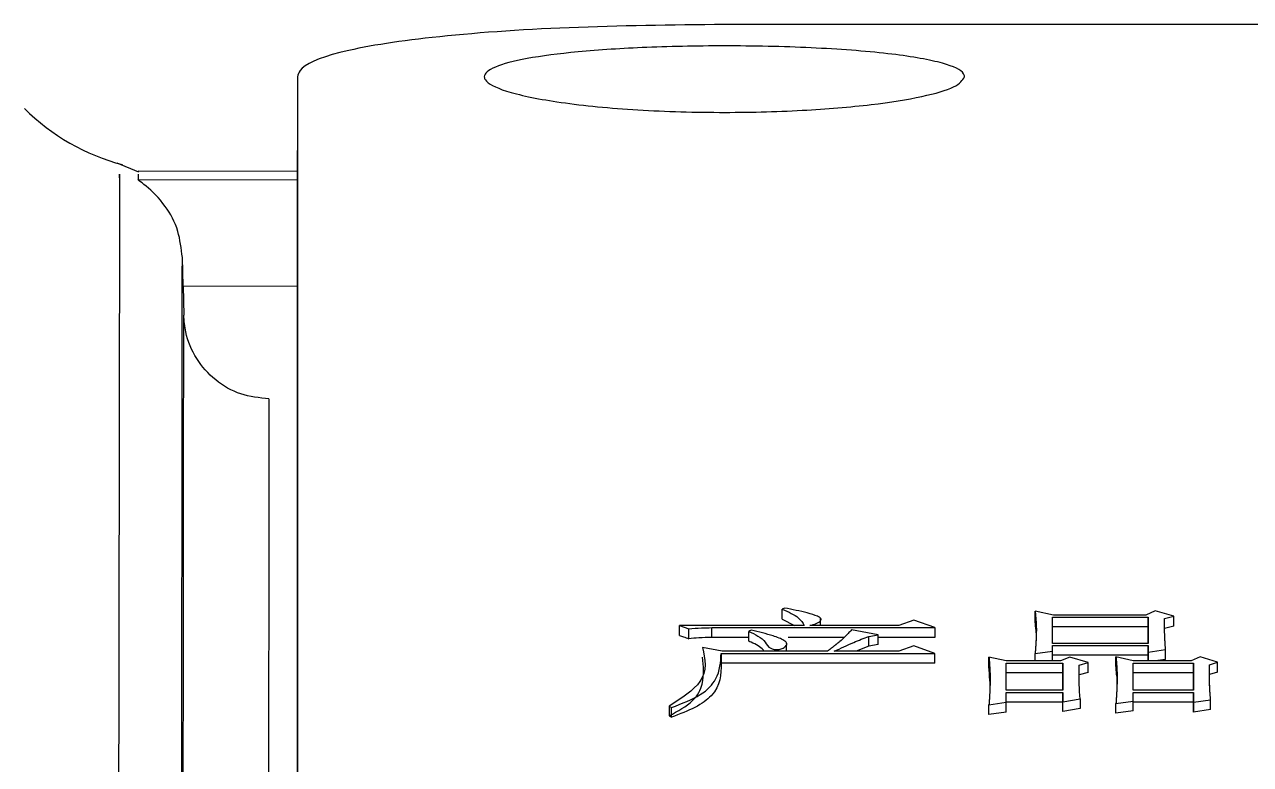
# Model space of a CAD drawing. Header units: millimetres. Extents: x 2180 to 4616, y 795 to 2518.
# Drawn here: x 2627.33 to 2638.81, y 2283.25 to 2290.19 of the extents above; entities that cross this region are included whole.
import ezdxf

# ---------------------------------------------------------------- set-up
doc = ezdxf.new("R2010")
doc.units = ezdxf.units.MM

msp = doc.modelspace()

# ---------------------------------------------------------------- linework, layer by layer
at = {"color": 7, "linetype": 'Continuous', "lineweight": 25}
for p, q in [((2670.883, 2290.187), (2633.883, 2290.189)), ((2629.883, 2289.706), (2629.883, 2289.015)), ((2628.397, 2288.804), (2628.194, 2288.889)), ((2629.883, 2288.81), (2628.39, 2288.813)), ((2628.39, 2288.786), (2628.39, 2288.735)), ((2628.39, 2288.735), (2629.883, 2288.732)), ((2628.804, 2288.004), (2628.804, 2288.006)), ((2628.81, 2287.735), (2628.804, 2288.006)), ((2628.81, 2287.735), (2628.817, 2287.464)), ((2629.883, 2287.733), (2628.81, 2287.735)), ((2634.446, 2284.719), (2634.425, 2284.708)), ((2634.425, 2284.616), (2634.425, 2284.708)), ((2634.425, 2284.616), (2634.539, 2284.555)), ((2634.783, 2284.555), (2634.783, 2284.625)), ((2635.658, 2284.605), (2635.517, 2284.555)), ((2635.853, 2284.536), (2635.658, 2284.605)), ((2636.794, 2284.596), (2636.794, 2284.689)), ((2636.967, 2284.654), (2636.794, 2284.689)), ((2636.956, 2284.635), (2637.854, 2284.635)), ((2637.832, 2284.654), (2636.967, 2284.654)), ((2637.919, 2284.692), (2637.832, 2284.654)), ((2637.854, 2284.543), (2637.854, 2284.635)), ((2638.092, 2284.643), (2637.919, 2284.692)), ((2638.005, 2284.62), (2638.092, 2284.643)), ((2638.092, 2284.551), (2638.092, 2284.643)), ((2633.462, 2284.463), (2633.462, 2284.555)), ((2633.462, 2284.555), (2633.549, 2284.524)), ((2634.63, 2284.555), (2633.462, 2284.555)), ((2633.549, 2284.432), (2633.549, 2284.524)), ((2633.765, 2284.444), (2633.765, 2284.536)), ((2633.765, 2284.536), (2635.853, 2284.536)), ((2634.111, 2284.409), (2634.111, 2284.501)), ((2635.517, 2284.555), (2634.684, 2284.555)), ((2635.323, 2284.47), (2635.074, 2284.516)), ((2635.853, 2284.536), (2635.853, 2284.444)), ((2636.799, 2284.523), (2636.794, 2284.596)), ((2637.854, 2284.543), (2636.956, 2284.543)), ((2638.092, 2284.551), (2638.005, 2284.528)), ((2634.111, 2284.444), (2633.765, 2284.444)), ((2634.465, 2284.388), (2634.465, 2284.392)), ((2634.465, 2284.314), (2634.465, 2284.374)), ((2635.006, 2284.444), (2634.48, 2284.444)), ((2635.236, 2284.454), (2635.323, 2284.47)), ((2635.236, 2284.363), (2635.236, 2284.454)), ((2635.323, 2284.378), (2635.236, 2284.363)), ((2635.323, 2284.378), (2635.323, 2284.47)), ((2635.853, 2284.444), (2635.323, 2284.444)), ((2637.854, 2284.388), (2636.956, 2284.388)), ((2633.862, 2284.314), (2633.678, 2284.349)), ((2633.851, 2284.295), (2633.851, 2284.203)), ((2633.851, 2284.295), (2635.853, 2284.295)), ((2634.847, 2284.314), (2633.862, 2284.314)), ((2635.517, 2284.314), (2634.911, 2284.314)), ((2635.236, 2284.363), (2635.118, 2284.314)), ((2635.658, 2284.365), (2635.517, 2284.314)), ((2635.853, 2284.295), (2635.658, 2284.365)), ((2635.853, 2284.203), (2635.853, 2284.295)), ((2636.361, 2284.168), (2636.361, 2284.259)), ((2636.523, 2284.224), (2636.361, 2284.259)), ((2636.794, 2284.295), (2636.956, 2284.314)), ((2636.794, 2284.224), (2636.794, 2284.295)), ((2636.956, 2284.314), (2636.956, 2284.369)), ((2636.956, 2284.369), (2637.854, 2284.369)), ((2636.956, 2284.224), (2636.956, 2284.314)), ((2637.854, 2284.277), (2636.956, 2284.277)), ((2637.118, 2284.259), (2637.032, 2284.224)), ((2637.291, 2284.208), (2637.118, 2284.259)), ((2637.551, 2284.172), (2637.551, 2284.263)), ((2637.713, 2284.224), (2637.551, 2284.263)), ((2637.854, 2284.369), (2637.854, 2284.306)), ((2637.854, 2284.277), (2637.854, 2284.369)), ((2637.854, 2284.306), (2638.016, 2284.33)), ((2637.854, 2284.306), (2637.854, 2284.224)), ((2637.854, 2284.224), (2637.854, 2284.277)), ((2638.016, 2284.238), (2638.016, 2284.33)), ((2638.341, 2284.263), (2638.254, 2284.224)), ((2638.503, 2284.212), (2638.341, 2284.263)), ((2635.853, 2284.203), (2633.851, 2284.203)), ((2637.032, 2284.224), (2636.523, 2284.224)), ((2636.523, 2284.204), (2637.053, 2284.204)), ((2636.523, 2283.949), (2636.523, 2284.204)), ((2637.053, 2284.204), (2637.053, 2283.949)), ((2637.053, 2284.113), (2637.053, 2284.204)), ((2637.205, 2284.184), (2637.291, 2284.208)), ((2637.291, 2284.116), (2637.291, 2284.208)), ((2638.254, 2284.224), (2637.713, 2284.224)), ((2637.713, 2284.204), (2638.276, 2284.204)), ((2637.713, 2283.949), (2637.713, 2284.204)), ((2638.016, 2284.238), (2637.917, 2284.224)), ((2638.276, 2284.204), (2638.276, 2283.949)), ((2638.276, 2284.112), (2638.276, 2284.204)), ((2638.427, 2284.188), (2638.503, 2284.212)), ((2638.427, 2284.097), (2638.427, 2284.188)), ((2638.503, 2284.12), (2638.503, 2284.212)), ((2637.053, 2284.113), (2636.523, 2284.113)), ((2637.053, 2283.949), (2637.053, 2284.113)), ((2637.291, 2284.116), (2637.205, 2284.093)), ((2638.276, 2284.112), (2637.713, 2284.112)), ((2638.276, 2283.949), (2638.276, 2284.112)), ((2638.503, 2284.12), (2638.427, 2284.097)), ((2637.053, 2283.949), (2636.523, 2283.949)), ((2636.523, 2283.929), (2637.053, 2283.929)), ((2636.523, 2283.836), (2636.523, 2283.929)), ((2637.053, 2283.929), (2637.053, 2283.84)), ((2637.053, 2283.838), (2637.053, 2283.929)), ((2638.276, 2283.949), (2637.713, 2283.949)), ((2637.713, 2283.848), (2637.713, 2283.929)), ((2637.713, 2283.929), (2638.276, 2283.929)), ((2638.276, 2283.929), (2638.276, 2283.836)), ((2638.276, 2283.838), (2638.276, 2283.929)), ((2633.365, 2283.8), (2633.365, 2283.709)), ((2633.365, 2283.8), (2633.386, 2283.787)), ((2636.361, 2283.812), (2636.523, 2283.836)), ((2636.361, 2283.721), (2636.361, 2283.812)), ((2637.053, 2283.838), (2636.523, 2283.838)), ((2636.523, 2283.745), (2636.523, 2283.836)), ((2637.053, 2283.84), (2637.216, 2283.868)), ((2637.053, 2283.749), (2637.053, 2283.84)), ((2637.053, 2283.749), (2637.053, 2283.838)), ((2637.216, 2283.868), (2637.216, 2283.777)), ((2637.551, 2283.824), (2637.713, 2283.848)), ((2637.551, 2283.733), (2637.551, 2283.824)), ((2637.713, 2283.757), (2637.713, 2283.848)), ((2638.276, 2283.838), (2637.713, 2283.838)), ((2638.276, 2283.836), (2638.438, 2283.86)), ((2638.276, 2283.745), (2638.276, 2283.838)), ((2638.276, 2283.836), (2638.276, 2283.745)), ((2638.438, 2283.769), (2638.438, 2283.86)), ((2633.365, 2283.709), (2633.386, 2283.696)), ((2633.386, 2283.696), (2633.386, 2283.787)), ((2636.523, 2283.745), (2636.361, 2283.721)), ((2637.216, 2283.777), (2637.053, 2283.749)), ((2637.713, 2283.757), (2637.551, 2283.733)), ((2638.438, 2283.769), (2638.276, 2283.745))]:
    msp.add_line(p, q, dxfattribs=at)
at = {"color": 7, "linetype": 'Continuous', "lineweight": 25, "flags": 128}
msp.add_lwpolyline([(2634.133, 2284.512), (2634.127, 2284.51), (2634.119, 2284.505), (2634.111, 2284.501)], dxfattribs=at)
at = {"color": 7, "linetype": 'Continuous', "lineweight": 25}
msp.add_arc((2628.742, 2290.813), 2, 224.8775, 255.5765, dxfattribs=at)
for points, knots in [([(2633.883, 2290.189), (2633.389, 2290.183), (2632.4, 2290.172), (2631.113, 2290.079), (2630.231, 2289.939), (2629.908, 2289.801), (2629.888, 2289.719), (2629.883, 2289.699)], [0, 0, 0, 0, 0.247809, 0.496064, 0.726764, 0.933891, 1, 1, 1, 1]), ([(2636.133, 2289.699), (2636.112, 2289.667), (2636.071, 2289.603), (2635.749, 2289.51), (2635.261, 2289.432), (2634.601, 2289.377), (2633.821, 2289.358), (2633.007, 2289.384), (2632.295, 2289.457), (2631.81, 2289.559), (2631.648, 2289.644), (2631.622, 2289.721), (2631.705, 2289.793), (2632.014, 2289.874), (2632.507, 2289.938), (2633.164, 2289.98), (2633.945, 2289.994), (2634.758, 2289.974), (2635.471, 2289.918), (2635.954, 2289.833), (2636.121, 2289.753), (2636.131, 2289.709), (2636.133, 2289.699)], [0, 0, 0, 0, 0.046277, 0.09272, 0.141716, 0.195191, 0.253686, 0.315262, 0.376912, 0.43437, 0.485817, 0.500005, 0.546255, 0.592702, 0.641799, 0.695156, 0.753515, 0.815398, 0.876863, 0.934161, 0.985737, 1, 1, 1, 1]), ([(2629.883, 2289.699), (2629.883, 2289.595), (2629.883, 2289.074), (2629.883, 2287.708), (2629.883, 2285.548), (2629.883, 2282.929), (2629.883, 2280.467), (2629.883, 2276.959), (2629.883, 2273.816), (2629.883, 2269.501), (2629.883, 2264.814), (2629.884, 2259.682), (2629.884, 2254.258), (2629.884, 2249.699), (2629.884, 2243.777), (2629.884, 2238.871), (2629.884, 2232.192), (2629.884, 2227.899), (2629.884, 2224.898)], [0, 0, 0, 0, 0.020124, 0.100733, 0.181328, 0.221587, 0.302184, 0.342442, 0.423039, 0.463298, 0.543894, 0.624491, 0.664749, 0.745346, 0.785604, 0.8662, 0.906458, 1, 1, 1, 1]), ([(2629.884, 2258.609), (2629.884, 2259.794), (2629.884, 2262.047), (2629.883, 2266.088), (2629.883, 2269.795), (2629.883, 2274.03), (2629.883, 2277.104), (2629.883, 2280.516), (2629.883, 2283.494), (2629.883, 2285.837), (2629.883, 2287.777), (2629.883, 2288.511), (2629.883, 2289.008)], [0, 0, 0, 0, 0.072858, 0.13859, 0.270184, 0.335916, 0.467513, 0.533245, 0.664841, 0.796434, 0.862166, 1, 1, 1, 1]), ([(2628.214, 2288.751), (2628.215, 2288.78), (2628.215, 2288.868), (2628.214, 2287.882), (2628.211, 2285.869), (2628.206, 2282.806), (2628.201, 2279.418), (2628.196, 2276.08), (2628.191, 2273.011), (2628.185, 2269.367), (2628.179, 2265.097), (2628.172, 2260.451), (2628.164, 2255.504), (2628.156, 2250.334), (2628.147, 2244.649), (2628.137, 2238.452), (2628.126, 2231.769), (2628.119, 2227.078), (2628.115, 2224.684)], [0, 0, 0, 0, 0.039342, 0.122943, 0.206183, 0.289063, 0.371582, 0.416612, 0.465601, 0.518547, 0.575452, 0.636313, 0.690059, 0.746552, 0.805793, 0.867782, 0.932518, 1, 1, 1, 1]), ([(2628.804, 2288.006), (2628.793, 2288.09), (2628.771, 2288.276), (2628.636, 2288.515), (2628.486, 2288.662), (2628.398, 2288.724), (2628.392, 2288.732), (2628.39, 2288.735)], [0, 0, 0, 0, 0.202377, 0.447822, 0.758573, 0.919939, 1, 1, 1, 1]), ([(2628.72, 2224.548), (2628.724, 2227.847), (2628.733, 2234.446), (2628.746, 2243.876), (2628.758, 2252.757), (2628.769, 2260.914), (2628.779, 2268.215), (2628.787, 2274.532), (2628.794, 2279.756), (2628.799, 2283.804), (2628.802, 2286.208), (2628.803, 2287.522), (2628.803, 2287.843), (2628.804, 2288.004)], [0, 0, 0, 0, 0.0981345, 0.196269, 0.2944034, 0.3925379, 0.4906723, 0.5888066, 0.686941, 0.7850753, 0.8832097, 0.9416048, 1, 1, 1, 1]), ([(2628.734, 2224.5), (2628.737, 2226.885), (2628.744, 2231.592), (2628.753, 2238.341), (2628.761, 2244.684), (2628.769, 2250.579), (2628.777, 2256.009), (2628.784, 2261.742), (2628.792, 2267.511), (2628.799, 2272.991), (2628.805, 2277.458), (2628.81, 2280.981), (2628.813, 2283.644), (2628.815, 2285.544), (2628.816, 2286.775), (2628.817, 2287.289), (2628.817, 2287.439), (2628.817, 2287.464)], [0, 0, 0, 0, 0.07139, 0.140843, 0.208359, 0.273937, 0.337578, 0.399281, 0.488173, 0.572709, 0.652888, 0.72871, 0.800173, 0.867277, 0.930021, 0.988406, 1, 1, 1, 1]), ([(2629.615, 2286.681), (2629.525, 2286.69), (2629.346, 2286.708), (2629.106, 2286.847), (2628.926, 2287.05), (2628.833, 2287.269), (2628.821, 2287.412), (2628.817, 2287.465)], [0, 0, 0, 0, 0.217636, 0.435267, 0.653067, 0.871221, 1, 1, 1, 1]), ([(2629.615, 2286.681), (2629.615, 2286.588), (2629.615, 2286.418), (2629.615, 2285.971), (2629.614, 2285.43), (2629.613, 2284.754), (2629.612, 2283.947), (2629.611, 2283.007), (2629.61, 2281.935), (2629.608, 2280.226), (2629.604, 2277.539), (2629.599, 2273.39), (2629.593, 2268.173), (2629.585, 2262.566), (2629.578, 2256.889), (2629.57, 2251.422), (2629.562, 2245.409), (2629.553, 2238.862), (2629.543, 2231.819), (2629.536, 2226.876), (2629.533, 2224.362)], [0, 0, 0, 0, 0.037781, 0.069081, 0.100468, 0.131943, 0.163506, 0.195157, 0.226895, 0.258722, 0.330934, 0.408983, 0.49287, 0.582593, 0.645672, 0.711347, 0.779618, 0.850484, 0.923944, 1, 1, 1, 1]), ([(2634.684, 2284.555), (2634.705, 2284.561), (2634.744, 2284.573), (2634.781, 2284.593), (2634.79, 2284.611), (2634.785, 2284.626), (2634.743, 2284.65), (2634.629, 2284.684), (2634.519, 2284.705), (2634.446, 2284.719)], [0, 0, 0, 0, 0.120783, 0.237942, 0.284243, 0.33082, 0.424981, 0.62081, 1, 1, 1, 1]), ([(2634.425, 2284.708), (2634.482, 2284.683), (2634.583, 2284.638), (2634.616, 2284.58), (2634.63, 2284.555)], [0, 0, 0, 0, 0.5653913, 1, 1, 1, 1]), ([(2636.794, 2284.689), (2636.794, 2284.686), (2636.795, 2284.68), (2636.795, 2284.674), (2636.796, 2284.667), (2636.796, 2284.661), (2636.797, 2284.654), (2636.798, 2284.649), (2636.798, 2284.642), (2636.799, 2284.636), (2636.799, 2284.63), (2636.8, 2284.624), (2636.8, 2284.617), (2636.801, 2284.612), (2636.801, 2284.605), (2636.802, 2284.599), (2636.802, 2284.592), (2636.803, 2284.587), (2636.803, 2284.58), (2636.803, 2284.574), (2636.803, 2284.569), (2636.804, 2284.563), (2636.804, 2284.558), (2636.804, 2284.551), (2636.804, 2284.545), (2636.804, 2284.538), (2636.805, 2284.533), (2636.805, 2284.526), (2636.805, 2284.52), (2636.805, 2284.513), (2636.805, 2284.508), (2636.805, 2284.501), (2636.804, 2284.485), (2636.804, 2284.466), (2636.803, 2284.446), (2636.803, 2284.435), (2636.802, 2284.428), (2636.802, 2284.421), (2636.802, 2284.416), (2636.801, 2284.409), (2636.801, 2284.403), (2636.801, 2284.396), (2636.8, 2284.39), (2636.8, 2284.383), (2636.8, 2284.378), (2636.799, 2284.371), (2636.799, 2284.365), (2636.798, 2284.358), (2636.798, 2284.352), (2636.798, 2284.347), (2636.797, 2284.341), (2636.797, 2284.335), (2636.796, 2284.328), (2636.796, 2284.323), (2636.795, 2284.316), (2636.795, 2284.31), (2636.794, 2284.303), (2636.794, 2284.298), (2636.794, 2284.295)], [0, 0, 0, 0, 0.021203, 0.042406, 0.053008, 0.074211, 0.084813, 0.106016, 0.116618, 0.137821, 0.148423, 0.169626, 0.180228, 0.201431, 0.212032, 0.233236, 0.243837, 0.265041, 0.275642, 0.296845, 0.307447, 0.318049, 0.339252, 0.349854, 0.371057, 0.381659, 0.402862, 0.413463, 0.434667, 0.445268, 0.466472, 0.477073, 0.498276, 0.58309, 0.625497, 0.6467, 0.667903, 0.678505, 0.699708, 0.71031, 0.731513, 0.742115, 0.763318, 0.773919, 0.795123, 0.805724, 0.826928, 0.837529, 0.858732, 0.869334, 0.879936, 0.901139, 0.911741, 0.932944, 0.943545, 0.964749, 0.97535, 1, 1, 1, 1]), ([(2636.956, 2284.388), (2636.956, 2284.43), (2636.956, 2284.513), (2636.956, 2284.594), (2636.956, 2284.635)], [0, 0, 0, 0, 0.499996, 1, 1, 1, 1]), ([(2637.854, 2284.635), (2637.854, 2284.594), (2637.854, 2284.513), (2637.854, 2284.43), (2637.854, 2284.388)], [0, 0, 0, 0, 0.499996, 1, 1, 1, 1]), ([(2638.016, 2284.33), (2638.015, 2284.341), (2638.014, 2284.355), (2638.012, 2284.372), (2638.012, 2284.381), (2638.011, 2284.398), (2638.009, 2284.434), (2638.007, 2284.474), (2638.007, 2284.505), (2638.006, 2284.514), (2638.006, 2284.52), (2638.006, 2284.524), (2638.006, 2284.528), (2638.006, 2284.533), (2638.006, 2284.537), (2638.006, 2284.541), (2638.006, 2284.545), (2638.006, 2284.549), (2638.006, 2284.554), (2638.006, 2284.558), (2638.006, 2284.563), (2638.006, 2284.569), (2638.006, 2284.575), (2638.006, 2284.579), (2638.006, 2284.582), (2638.005, 2284.585), (2638.005, 2284.587), (2638.005, 2284.589), (2638.005, 2284.591), (2638.005, 2284.594), (2638.005, 2284.597), (2638.005, 2284.6), (2638.005, 2284.602), (2638.005, 2284.604), (2638.005, 2284.606), (2638.005, 2284.608), (2638.005, 2284.61), (2638.005, 2284.612), (2638.005, 2284.614), (2638.005, 2284.617), (2638.005, 2284.619), (2638.005, 2284.62)], [0, 0, 0, 0, 0.11615, 0.145188, 0.174226, 0.203263, 0.319414, 0.551716, 0.609791, 0.638828, 0.653347, 0.667866, 0.682385, 0.696903, 0.711422, 0.725941, 0.74046, 0.754979, 0.769497, 0.784016, 0.798535, 0.827572, 0.842091, 0.85661, 0.871129, 0.878388, 0.885648, 0.892907, 0.900166, 0.907426, 0.921944, 0.929204, 0.936463, 0.943723, 0.950982, 0.958241, 0.965501, 0.97276, 0.98002, 0.987279, 1, 1, 1, 1]), ([(2633.549, 2284.524), (2633.588, 2284.528), (2633.659, 2284.535), (2633.733, 2284.535), (2633.765, 2284.536)], [0, 0, 0, 0, 0.558835, 1, 1, 1, 1]), ([(2634.111, 2284.501), (2634.14, 2284.487), (2634.204, 2284.456), (2634.273, 2284.402), (2634.287, 2284.352), (2634.339, 2284.333), (2634.361, 2284.33), (2634.384, 2284.329), (2634.407, 2284.333), (2634.433, 2284.343), (2634.454, 2284.358), (2634.47, 2284.376), (2634.466, 2284.396), (2634.429, 2284.427), (2634.315, 2284.468), (2634.204, 2284.496), (2634.133, 2284.512), (2634.133, 2284.512)], [0, 0, 0, 0, 0.117809, 0.254848, 0.391031, 0.410857, 0.430654, 0.450876, 0.468611, 0.491916, 0.540003, 0.576761, 0.613939, 0.66464, 0.78945, 0.997759, 1, 1, 1, 1]), ([(2635.074, 2284.516), (2635.052, 2284.492), (2635.021, 2284.455), (2634.977, 2284.418), (2634.96, 2284.403), (2634.952, 2284.398), (2634.945, 2284.392), (2634.939, 2284.387), (2634.935, 2284.383), (2634.931, 2284.38), (2634.927, 2284.377), (2634.924, 2284.374), (2634.92, 2284.371), (2634.915, 2284.368), (2634.912, 2284.365), (2634.908, 2284.362), (2634.904, 2284.359), (2634.901, 2284.356), (2634.896, 2284.352), (2634.892, 2284.349), (2634.888, 2284.346), (2634.884, 2284.343), (2634.88, 2284.34), (2634.876, 2284.337), (2634.873, 2284.334), (2634.868, 2284.331), (2634.864, 2284.328), (2634.859, 2284.324), (2634.856, 2284.321), (2634.851, 2284.318), (2634.848, 2284.316), (2634.847, 2284.314)], [0, 0, 0, 0, 0.353012, 0.528911, 0.550896, 0.572881, 0.61685, 0.638835, 0.649827, 0.671812, 0.682805, 0.693797, 0.715782, 0.726774, 0.748759, 0.759751, 0.770744, 0.792728, 0.803721, 0.825705, 0.836698, 0.858683, 0.869675, 0.880667, 0.902652, 0.913644, 0.935629, 0.946622, 0.968606, 0.979599, 1, 1, 1, 1]), ([(2636.8, 2284.527), (2636.801, 2284.504), (2636.803, 2284.455), (2636.802, 2284.427), (2636.802, 2284.412)], [0, 0, 0, 0, 0.475906, 1, 1, 1, 1]), ([(2637.854, 2284.388), (2637.854, 2284.399), (2637.854, 2284.451), (2637.854, 2284.502), (2637.854, 2284.543)], [0, 0, 0, 0, 0.205958, 1, 1, 1, 1]), ([(2633.462, 2284.463), (2633.474, 2284.458), (2633.495, 2284.451), (2633.524, 2284.441), (2633.54, 2284.435), (2633.549, 2284.432)], [0, 0, 0, 0, 0.4286101, 0.7143044, 1, 1, 1, 1]), ([(2633.765, 2284.444), (2633.724, 2284.443), (2633.651, 2284.442), (2633.58, 2284.435), (2633.549, 2284.432)], [0, 0, 0, 0, 0.561086, 1, 1, 1, 1]), ([(2634.257, 2284.314), (2634.254, 2284.318), (2634.228, 2284.35), (2634.172, 2284.381), (2634.118, 2284.406), (2634.111, 2284.409)], [0, 0, 0, 0, 0.110635, 0.886447, 1, 1, 1, 1]), ([(2634.911, 2284.314), (2634.941, 2284.328), (2635.001, 2284.356), (2635.107, 2284.404), (2635.188, 2284.436), (2635.236, 2284.454)], [0, 0, 0, 0, 0.28957, 0.579171, 1, 1, 1, 1]), ([(2633.678, 2284.349), (2633.701, 2284.24), (2633.742, 2284.044), (2633.48, 2283.875), (2633.365, 2283.8)], [0, 0, 0, 0, 0.55707, 1, 1, 1, 1]), ([(2633.365, 2283.709), (2633.446, 2283.754), (2633.608, 2283.844), (2633.7, 2284.039), (2633.686, 2284.175), (2633.678, 2284.258)], [0, 0, 0, 0, 0.284866, 0.563033, 1, 1, 1, 1]), ([(2633.386, 2283.787), (2633.485, 2283.825), (2633.679, 2283.899), (2633.842, 2284.082), (2633.848, 2284.214), (2633.851, 2284.295)], [0, 0, 0, 0, 0.2878172, 0.565935, 1, 1, 1, 1]), ([(2636.361, 2284.259), (2636.361, 2284.258), (2636.361, 2284.254), (2636.362, 2284.249), (2636.362, 2284.244), (2636.363, 2284.239), (2636.363, 2284.235), (2636.363, 2284.23), (2636.364, 2284.225), (2636.364, 2284.22), (2636.365, 2284.215), (2636.365, 2284.21), (2636.365, 2284.205), (2636.366, 2284.2), (2636.366, 2284.196), (2636.366, 2284.192), (2636.367, 2284.188), (2636.367, 2284.183), (2636.367, 2284.176), (2636.368, 2284.169), (2636.368, 2284.161), (2636.369, 2284.153), (2636.369, 2284.143), (2636.37, 2284.133), (2636.37, 2284.123), (2636.371, 2284.113), (2636.371, 2284.103), (2636.371, 2284.095), (2636.372, 2284.086), (2636.372, 2284.078), (2636.372, 2284.068), (2636.372, 2284.058), (2636.372, 2284.048), (2636.372, 2284.028), (2636.371, 2283.998), (2636.37, 2283.968), (2636.369, 2283.944), (2636.368, 2283.931), (2636.368, 2283.917), (2636.367, 2283.907), (2636.367, 2283.899), (2636.366, 2283.892), (2636.366, 2283.888), (2636.366, 2283.883), (2636.365, 2283.879), (2636.365, 2283.874), (2636.365, 2283.869), (2636.365, 2283.865), (2636.364, 2283.861), (2636.364, 2283.856), (2636.364, 2283.851), (2636.363, 2283.847), (2636.363, 2283.844), (2636.363, 2283.841), (2636.363, 2283.839), (2636.363, 2283.836), (2636.362, 2283.833), (2636.362, 2283.831), (2636.362, 2283.828), (2636.362, 2283.826), (2636.362, 2283.824), (2636.362, 2283.822), (2636.362, 2283.819), (2636.361, 2283.817), (2636.361, 2283.814), (2636.361, 2283.813), (2636.361, 2283.812)], [0, 0, 0, 0, 0.011199, 0.022398, 0.033596, 0.044795, 0.055994, 0.067193, 0.078392, 0.089591, 0.100789, 0.111988, 0.123187, 0.134386, 0.145585, 0.151184, 0.162383, 0.173582, 0.184781, 0.207178, 0.218377, 0.240775, 0.263172, 0.28557, 0.307968, 0.330365, 0.352763, 0.375161, 0.38636, 0.408757, 0.431155, 0.453553, 0.47595, 0.498348, 0.587939, 0.67753, 0.699928, 0.744723, 0.767121, 0.789519, 0.811916, 0.823115, 0.834314, 0.839913, 0.851112, 0.862311, 0.87351, 0.884709, 0.890308, 0.901507, 0.912706, 0.923905, 0.929504, 0.935103, 0.940703, 0.946302, 0.951902, 0.957501, 0.9631, 0.9687, 0.974299, 0.977099, 0.982698, 0.988298, 0.994149, 1, 1, 1, 1]), ([(2637.551, 2284.263), (2637.551, 2284.261), (2637.551, 2284.258), (2637.552, 2284.254), (2637.552, 2284.25), (2637.552, 2284.247), (2637.553, 2284.244), (2637.553, 2284.241), (2637.553, 2284.238), (2637.553, 2284.235), (2637.554, 2284.231), (2637.554, 2284.228), (2637.554, 2284.225), (2637.554, 2284.222), (2637.555, 2284.219), (2637.555, 2284.215), (2637.555, 2284.21), (2637.556, 2284.206), (2637.556, 2284.203), (2637.556, 2284.2), (2637.556, 2284.197), (2637.557, 2284.193), (2637.557, 2284.19), (2637.557, 2284.187), (2637.557, 2284.184), (2637.557, 2284.181), (2637.558, 2284.178), (2637.558, 2284.174), (2637.558, 2284.17), (2637.558, 2284.166), (2637.559, 2284.162), (2637.559, 2284.158), (2637.559, 2284.152), (2637.56, 2284.138), (2637.561, 2284.121), (2637.561, 2284.106), (2637.561, 2284.099), (2637.561, 2284.095), (2637.561, 2284.091), (2637.561, 2284.088), (2637.561, 2284.085), (2637.561, 2284.082), (2637.561, 2284.079), (2637.561, 2284.075), (2637.561, 2284.071), (2637.561, 2284.067), (2637.561, 2284.063), (2637.561, 2284.059), (2637.561, 2284.056), (2637.561, 2284.053), (2637.561, 2284.05), (2637.561, 2284.046), (2637.561, 2284.043), (2637.561, 2284.04), (2637.561, 2284.037), (2637.561, 2284.034), (2637.561, 2284.03), (2637.561, 2284.027), (2637.561, 2284.024), (2637.561, 2284.021), (2637.561, 2284.016), (2637.561, 2284.012), (2637.561, 2284.008), (2637.561, 2284.005), (2637.56, 2284.001), (2637.56, 2283.998), (2637.56, 2283.995), (2637.56, 2283.989), (2637.56, 2283.975), (2637.559, 2283.957), (2637.558, 2283.942), (2637.558, 2283.935), (2637.557, 2283.93), (2637.557, 2283.927), (2637.557, 2283.924), (2637.557, 2283.921), (2637.557, 2283.917), (2637.556, 2283.913), (2637.556, 2283.909), (2637.556, 2283.904), (2637.556, 2283.901), (2637.556, 2283.898), (2637.555, 2283.895), (2637.555, 2283.892), (2637.555, 2283.888), (2637.555, 2283.885), (2637.555, 2283.882), (2637.554, 2283.879), (2637.554, 2283.875), (2637.554, 2283.872), (2637.554, 2283.868), (2637.553, 2283.863), (2637.553, 2283.859), (2637.553, 2283.856), (2637.553, 2283.853), (2637.553, 2283.849), (2637.552, 2283.846), (2637.552, 2283.843), (2637.552, 2283.839), (2637.552, 2283.836), (2637.552, 2283.833), (2637.551, 2283.829), (2637.551, 2283.826), (2637.551, 2283.824)], [0, 0, 0, 0, 0.014617, 0.021926, 0.029235, 0.036543, 0.043852, 0.051161, 0.058469, 0.065778, 0.073086, 0.080395, 0.087704, 0.095012, 0.102321, 0.10963, 0.124247, 0.131556, 0.138864, 0.146173, 0.153482, 0.16079, 0.168099, 0.175407, 0.182716, 0.190025, 0.197333, 0.204642, 0.211951, 0.226568, 0.233877, 0.241185, 0.248494, 0.277729, 0.336198, 0.365433, 0.38005, 0.387359, 0.394667, 0.401976, 0.409284, 0.416593, 0.423902, 0.43121, 0.438519, 0.453136, 0.460445, 0.467754, 0.475062, 0.482371, 0.48968, 0.496988, 0.504297, 0.511606, 0.518914, 0.526223, 0.533531, 0.54084, 0.548149, 0.555457, 0.562766, 0.577383, 0.584692, 0.592001, 0.599309, 0.606618, 0.613927, 0.621235, 0.65047, 0.708939, 0.738174, 0.752791, 0.7601, 0.767408, 0.774717, 0.782026, 0.789334, 0.796643, 0.81126, 0.818569, 0.825877, 0.833186, 0.840495, 0.847803, 0.855112, 0.862421, 0.869729, 0.877038, 0.884347, 0.891655, 0.898964, 0.913581, 0.92089, 0.928198, 0.935507, 0.942816, 0.950124, 0.957433, 0.964742, 0.97205, 0.979359, 0.986668, 1, 1, 1, 1]), ([(2633.851, 2284.203), (2633.851, 2284.098), (2633.85, 2283.952), (2633.617, 2283.783), (2633.464, 2283.726), (2633.386, 2283.696)], [0, 0, 0, 0, 0.551532, 0.772844, 1, 1, 1, 1]), ([(2636.369, 2284.033), (2636.369, 2284.036), (2636.367, 2284.081), (2636.364, 2284.126), (2636.361, 2284.168)], [0, 0, 0, 0, 0.073846, 1, 1, 1, 1]), ([(2637.216, 2283.868), (2637.214, 2283.883), (2637.212, 2283.906), (2637.21, 2283.932), (2637.21, 2283.945), (2637.209, 2283.958), (2637.207, 2283.997), (2637.206, 2284.036), (2637.206, 2284.069), (2637.206, 2284.074), (2637.206, 2284.08), (2637.206, 2284.085), (2637.206, 2284.09), (2637.205, 2284.095), (2637.205, 2284.099), (2637.205, 2284.105), (2637.205, 2284.11), (2637.205, 2284.115), (2637.205, 2284.119), (2637.205, 2284.124), (2637.205, 2284.13), (2637.205, 2284.134), (2637.205, 2284.139), (2637.205, 2284.143), (2637.205, 2284.148), (2637.205, 2284.152), (2637.205, 2284.154), (2637.205, 2284.157), (2637.205, 2284.159), (2637.205, 2284.162), (2637.205, 2284.164), (2637.205, 2284.167), (2637.205, 2284.169), (2637.205, 2284.171), (2637.205, 2284.174), (2637.205, 2284.176), (2637.205, 2284.179), (2637.205, 2284.181), (2637.205, 2284.183), (2637.205, 2284.184)], [0, 0, 0, 0, 0.14049, 0.210735, 0.245858, 0.263419, 0.333664, 0.614647, 0.632209, 0.64977, 0.667331, 0.684892, 0.702453, 0.711234, 0.728795, 0.746356, 0.763917, 0.781479, 0.790259, 0.80782, 0.825382, 0.842943, 0.851723, 0.869285, 0.886846, 0.895626, 0.904407, 0.913188, 0.921968, 0.926358, 0.935139, 0.94392, 0.9527, 0.957091, 0.965871, 0.974652, 0.983432, 0.987823, 1, 1, 1, 1]), ([(2637.558, 2284.082), (2637.558, 2284.083), (2637.558, 2284.087), (2637.557, 2284.093), (2637.557, 2284.1), (2637.556, 2284.106), (2637.556, 2284.112), (2637.555, 2284.119), (2637.555, 2284.125), (2637.554, 2284.134), (2637.553, 2284.142), (2637.553, 2284.15), (2637.552, 2284.157), (2637.552, 2284.164), (2637.551, 2284.169), (2637.551, 2284.172)], [0, 0, 0, 0, 0.061211, 0.131674, 0.202137, 0.272601, 0.343064, 0.413527, 0.48399, 0.554454, 0.69538, 0.765843, 0.836306, 0.90677, 1, 1, 1, 1]), ([(2638.438, 2283.86), (2638.438, 2283.864), (2638.437, 2283.871), (2638.436, 2283.882), (2638.435, 2283.893), (2638.434, 2283.904), (2638.433, 2283.916), (2638.432, 2283.927), (2638.431, 2283.949), (2638.429, 2283.974), (2638.428, 2284), (2638.428, 2284.013), (2638.428, 2284.022), (2638.427, 2284.031), (2638.427, 2284.042), (2638.427, 2284.053), (2638.427, 2284.064), (2638.427, 2284.075), (2638.427, 2284.086), (2638.427, 2284.095), (2638.427, 2284.104), (2638.427, 2284.113), (2638.427, 2284.122), (2638.427, 2284.129), (2638.427, 2284.135), (2638.427, 2284.14), (2638.427, 2284.145), (2638.427, 2284.151), (2638.427, 2284.156), (2638.427, 2284.162), (2638.427, 2284.167), (2638.427, 2284.172), (2638.427, 2284.175), (2638.427, 2284.178), (2638.427, 2284.18), (2638.427, 2284.182), (2638.427, 2284.185), (2638.427, 2284.187), (2638.427, 2284.188)], [0, 0, 0, 0, 0.033402, 0.066804, 0.100206, 0.133609, 0.167011, 0.200413, 0.233815, 0.367425, 0.43423, 0.467632, 0.484333, 0.517735, 0.551137, 0.584539, 0.617941, 0.651344, 0.684746, 0.718148, 0.734849, 0.768251, 0.801653, 0.818354, 0.835056, 0.851757, 0.868458, 0.885159, 0.90186, 0.918561, 0.935262, 0.951963, 0.960314, 0.968664, 0.972839, 0.98119, 0.989541, 1, 1, 1, 1]), ([(2636.369, 2284.04), (2636.369, 2284.023), (2636.37, 2283.978), (2636.369, 2283.945), (2636.368, 2283.926)], [0, 0, 0, 0, 0.3993441, 1, 1, 1, 1]), ([(2637.558, 2284.08), (2637.558, 2284.079), (2637.558, 2284.074), (2637.56, 2284.025), (2637.56, 2283.993), (2637.56, 2283.98), (2637.56, 2283.977), (2637.56, 2283.977), (2637.56, 2283.977)], [0, 0, 0, 0, 0.118429, 0.503621, 0.817999, 0.925851, 0.976347, 1, 1, 1, 1]), ([(2638.43, 2283.959), (2638.43, 2283.969), (2638.429, 2283.997), (2638.427, 2284.046), (2638.427, 2284.088), (2638.427, 2284.098), (2638.427, 2284.1)], [0, 0, 0, 0, 0.228625, 0.628468, 0.911282, 1, 1, 1, 1])]:
    msp.add_open_spline(points, degree=3, knots=knots, dxfattribs=at)

doc.saveas('drawing.dxf')
